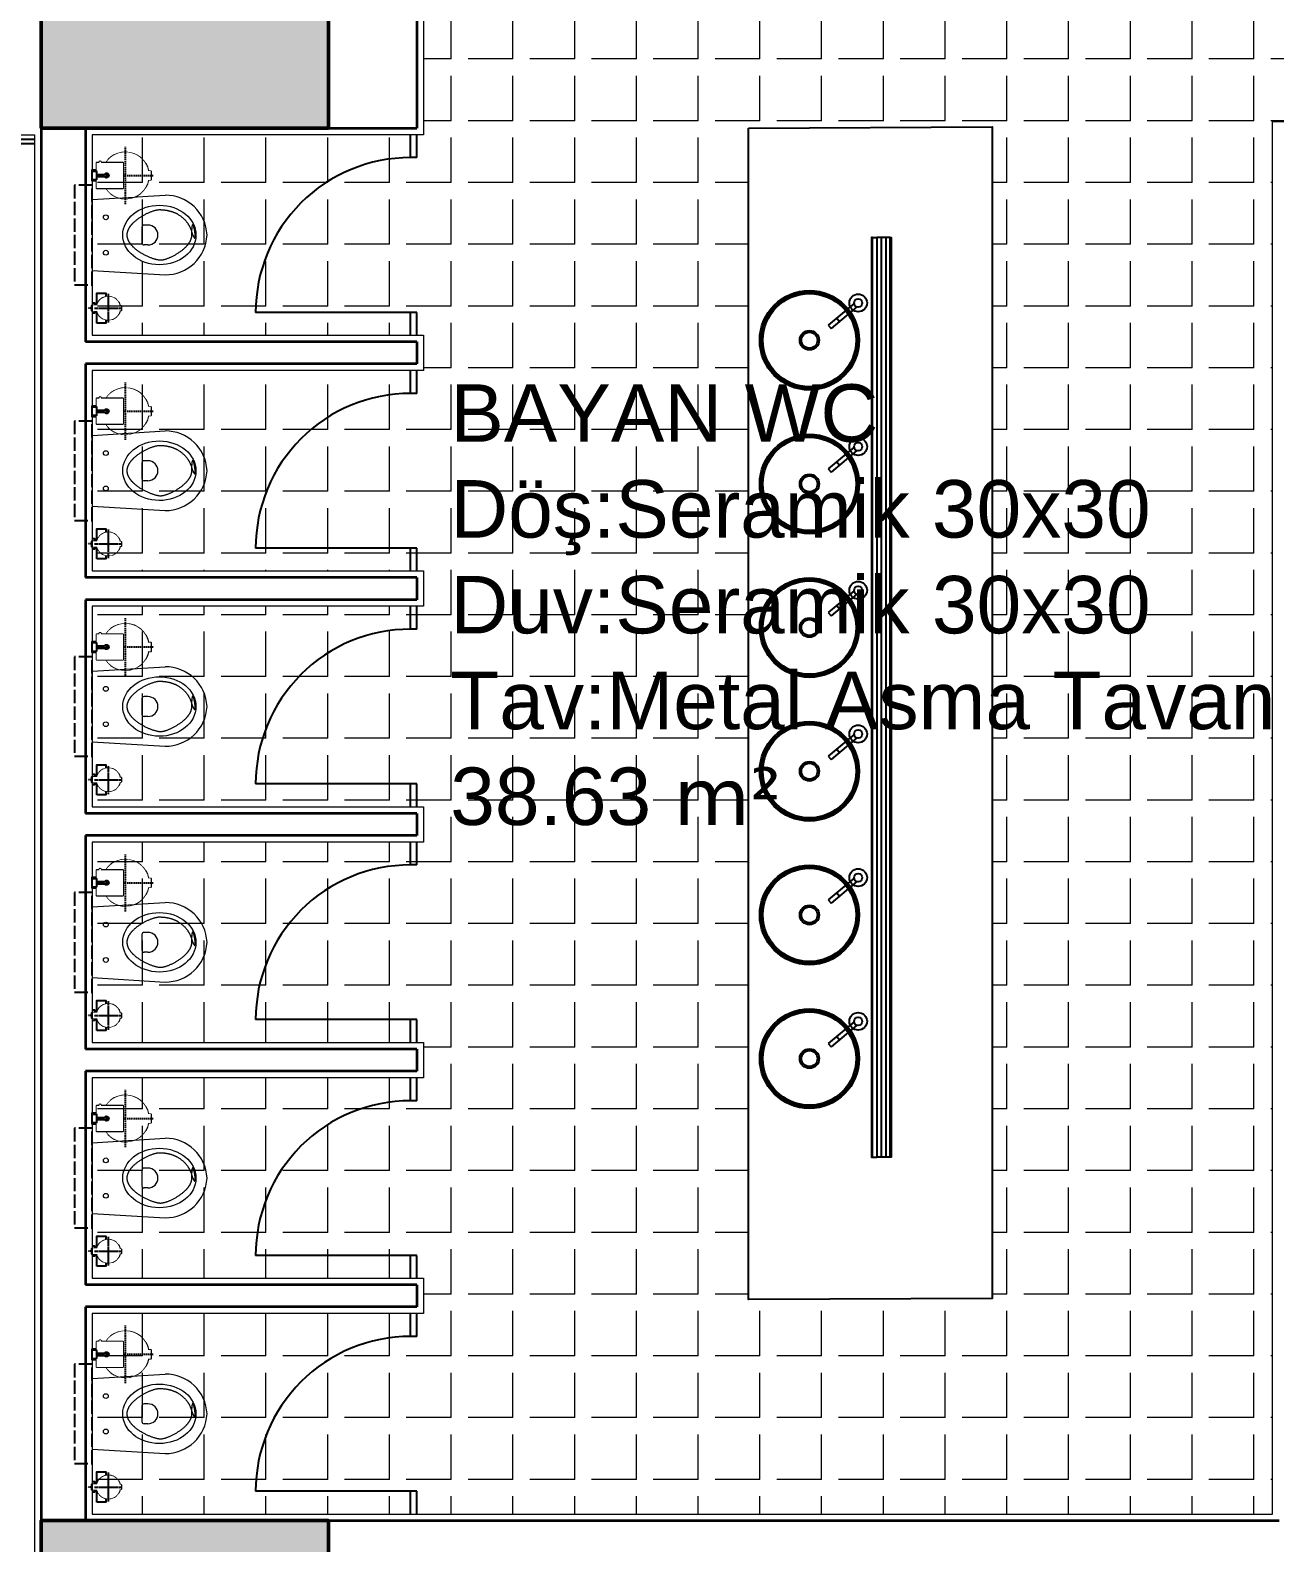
# Model space of a CAD drawing. Header units: millimetres. Extents: x 1443065 to 1517367, y 3763150 to 3779068.
# Drawn here: x 1450277 to 1450841, y 3766557 to 3767241 of the extents above; entities that cross this region are included whole.
import ezdxf

# ---------------------------------------------------------------- set-up
doc = ezdxf.new("R2010")
doc.units = ezdxf.units.MM
doc.set_wipeout_variables(frame=1)
for name, pattern in [('ACAD_ISO02W100', [15, 12, -3]), ('HIDDEN', [9.525, 6.35, -3.175]), ('HIDDEN2', [0.1875, 0.125, -0.0625])]:
    doc.linetypes.add(name, pattern=pattern)
for name, color, linetype in [('1 ahsap dograma', 42, 'Continuous'), ('1 tefriş 2', 8, 'Continuous'), ('1 vitrifiye', 141, 'Continuous'), ('1-Tefriş', 51, 'Continuous'), ('HATCH 1', 253, 'Continuous'), ('HIDDEN', 124, 'HIDDEN'), ('m-DOG_ic', 4, 'Continuous'), ('m-TAR_duvar', 8, 'Continuous'), ('m-TFR_vitrifiye', 1, 'Continuous'), ('SANITARY', 152, 'Continuous'), ('SANITARY 1', 124, 'Continuous')]:
    doc.layers.add(name, color=color, linetype=linetype)
for name, color, linetype, lineweight in [('DUVAR', 2, 'Continuous', 35), ('MAHAL', 52, 'Continuous', 13), ('SIVA', 3, 'Continuous', 9), ('tarama', 254, 'Continuous', 5), ('TASIYICI', 170, 'Continuous', 50), ('TEFRIS', 165, 'Continuous', 15)]:
    doc.layers.add(name, color=color, linetype=linetype, lineweight=lineweight)
doc.styles.get("Standard").update_dxf_attribs({"font": 'arial.ttf'})
pattern_1 = [(45, (-13755.822, -59043.389), (-8.98025612, 8.98025612), []), (45, (-13746.842, -59043.389), (-8.98025612, 8.98025612), [6.35, -3.175])]

# ---------------------------------------------------------------- blocks, each defined once
blk = doc.blocks.new('A$C00621B5F')
at = {"layer": 'HATCH 1'}
for points in [[(57, -100), (-57, -100)], [(57, -100.7), (-57, -100.7)], [(57, -102), (-57, -102)], [(57, -104.1), (-57, -104.1)], [(57, -106.7), (-57, -106.7)], [(57, -109.9), (-57, -109.9)], [(57, -114.6), (-57, -114.6)], [(57, -122), (-57, -122)]]:
    blk.add_lwpolyline(points, dxfattribs=at)
at = {"layer": 'SANITARY'}
blk.add_lwpolyline([(-20, -20), (-20, 0), (20, 0), (20, -20), (57, -20), (57, -140), (-57, -140), (-57, -40), (-59, -40, -1), (-59, -32), (-57, -32), (-57, -20)], format="xyb", close=True, dxfattribs=at)
at = {"layer": 'SANITARY 1'}
for points in [[(-20, -20), (-20, -20), (-20, 0), (20, 0), (20, -20), (0, -20)], [(-59, -32), (-57, -32)], [(-59, -40), (-57, -40)], [(-57, -32), (-19.2, -32)], [(-18.6, -40), (-57, -40)], [(-2.3, -52.7), (0, -20), (0, -10), (-20, -10), (-20, -20), (-17.7, -52.7)], [(-0.8, -32), (54, -32), (54, -40), (-1.4, -40)]]:
    blk.add_lwpolyline(points, dxfattribs=at)
blk.add_circle((-10, -62.5), 12.5, dxfattribs=at)
blk.add_arc((-59, -36), 4, 90, 270, dxfattribs=at)
blk.add_wipeout([(-57, -20), (-20, -20), (-20, -10), (-20, 0), (20, 0), (20, -20), (57, -20), (57, -140), (-57, -140), (-57, -40), (-59, -40), (-59.7, -39.9), (-60.4, -39.8), (-61, -39.5), (-61.5, -39.1), (-61.8, -38.8), (-62.2, -38.3), (-62.5, -38), (-62.8, -37.3), (-62.9, -36.7), (-63, -36), (-62.9, -35.2), (-62.7, -34.6), (-62.5, -34), (-62.1, -33.5), (-61.7, -33), (-61.2, -32.7), (-60.7, -32.4), (-60.1, -32.1), (-59.7, -32.1), (-59, -32), (-57, -32)]).dxf.layer = 'SANITARY 1'
blk = doc.blocks.new('A$C34477918')
at = {"layer": 'SANITARY'}
blk.add_lwpolyline([(-48, 25), (0, 25), (0, -25), (-48, -25, -0.804346), (-253.1, -20), (-265, -20), (-265, 20), (-253, 20, -0.804515), (-48, 25)], format="xyb", close=True, dxfattribs=at)
at = {"layer": 'SANITARY 1'}
blk.add_lwpolyline([(-265, 20), (-253, 20, 0.087238), (-253.1, -20), (-265, -20)], format="xyb", close=True, dxfattribs=at)
blk.add_lwpolyline([(-48, 25, 0.784465), (-48.1, 25), (0, 25), (0, -25), (-48.1, -25)], format="xyb", dxfattribs=at)
blk.add_arc((-150, 0), 105, 346.22585, 13.77415, dxfattribs=at)
at = {"color": 124}
for points in [[(-253, 20), (-253.7, 15.7), (-254.2, 11.6), (-254.7, 7.6), (-254.7, 4.1), (-255, 0), (-255, -3), (-254.8, -6.5), (-254.4, -9.6), (-253.8, -14.3), (-253.5, -17.3), (-253.1, -20), (-265, -20), (-265, 20)], [(-48, 25), (-47, 19.3), (-45.8, 12.9), (-45.4, 6.5), (-45, 0), (-45.4, -6.5), (-45.7, -12), (-46.5, -17.5), (-48, -25), (0, -25), (0, 25)]]:
    blk.add_wipeout(points, dxfattribs=at).dxf.layer = 'SANITARY'
at = {"color": 21}
blk.add_wipeout([(-45, 0), (-45.8, 12.9), (-48.2, 25.6), (-52.1, 37.9), (-57.5, 49.7), (-64.3, 60.7), (-72.4, 70.7), (-81.7, 79.7), (-92, 87.5), (-103.2, 94), (-115.1, 99), (-127.5, 102.6), (-140.3, 104.6), (-153.2, 105), (-166.1, 103.8), (-178.7, 101), (-190.9, 96.7), (-202.5, 90.9), (-213.3, 83.8), (-223.1, 75.4), (-231.8, 65.8), (-239.3, 55.3), (-245.4, 43.9), (-250.1, 31.8), (-253.2, 19.3), (-254.8, 6.5), (-254.8, -6.5), (-253.2, -19.3), (-250.1, -31.8), (-245.4, -43.9), (-239.3, -55.3), (-231.8, -65.8), (-223.1, -75.4), (-213.3, -83.8), (-202.5, -90.9), (-190.9, -96.7), (-178.7, -101), (-166.1, -103.8), (-153.2, -105), (-140.3, -104.6), (-127.5, -102.6), (-115.1, -99), (-103.2, -94), (-92, -87.5), (-81.7, -79.7), (-72.4, -70.7), (-64.3, -60.7), (-57.5, -49.7), (-52.1, -37.9), (-48.2, -25.6), (-45.8, -12.9)], dxfattribs=at).dxf.layer = 'SANITARY'
at = {"layer": 'HIDDEN'}
for points in [[(-150, 130), (-150, -130)], [(-24, 0), (-276, 0)]]:
    blk.add_lwpolyline(points, dxfattribs=at)
blk = doc.blocks.new('A$C168D751E')
blk.add_wipeout([(0, 0), (17, 0), (17.6, -0.1), (18.2, -0.2), (18.6, -0.5), (19, -0.8), (19.4, -1.2), (19.6, -1.5), (19.8, -2), (19.9, -2.4), (20, -3), (20, -3.6), (20, -15), (56.3, -15), (57.2, -13.7), (58.8, -12.1), (60.2, -11.2), (62, -10.5), (63.3, -10.1), (65, -10), (66.2, -10.1), (68.2, -10.5), (69.7, -11.2), (71, -12), (72.1, -13), (73.1, -14.1), (73.8, -15.2), (74.3, -16.2), (74.7, -17.4), (75, -19), (75, -20.9), (74.7, -22.6), (74, -24.5), (72.9, -26.1), (71.8, -27.3), (70.6, -28.3), (69.4, -29), (68, -29.6), (66.6, -29.9), (65, -30), (63.5, -29.9), (62.2, -29.6), (60.9, -29.1), (59.6, -28.4), (58.8, -27.8), (57.9, -27.1), (57.3, -26.4), (56.8, -25.7), (56.3, -25), (20, -25), (20, -37), (19.7, -38.3), (19.1, -39.1), (18.3, -39.7), (17.7, -39.9), (17, -40), (0, -40)]).dxf.layer = 'SANITARY 1'
at = {"layer": 'SANITARY'}
blk.add_lwpolyline([(0, 0), (0, -40), (17, -40, 0.391502), (20, -37), (20, -25), (56.3, -25, 3.732498), (56.3, -15), (20, -15), (20, -3.6, 0.457252), (17, 0)], format="xyb", close=True, dxfattribs=at)
at = {"layer": 'SANITARY 1'}
blk.add_lwpolyline([(17, 0), (0, 0), (0, -40), (17, -40, 0.414214), (20, -37), (20, -3, 0.414214)], format="xyb", close=True, dxfattribs=at)
for points in [[(20, -15), (56.3, -15)], [(20, -25), (56.3, -25)]]:
    blk.add_lwpolyline(points, dxfattribs=at)
blk.add_circle((65, -20), 5, dxfattribs=at)
blk.add_arc((65, -20), 10, 209.99657, 150.00343, dxfattribs=at)
blk = doc.blocks.new('wc k')
at = {"layer": '1-Tefriş', "linetype": 'HIDDEN2', "ltscale": 0.5}
blk.add_line((431501.05, 73803.41, 1380.72), (431492.05, 73803.41, 1380.72), dxfattribs=at)
at = {"layer": '1-Tefriş'}
for points, elevation in [([(431496.05, 73810.21), (431496.05, 73804.61)], 1380.72), ([(431496.05, 73802.21), (431496.05, 73796.61), (431500.25, 73796.61), (431500.25, 73810.21), (431496.05, 73810.21)], 1380.72), ([(431494.05, 73800.91), (431495.05, 73800.91), (431495.05, 73805.71), (431494.05, 73805.71)], 0), ([(431495.05, 73802.21), (431497.05, 73802.21), (431497.05, 73804.61), (431495.05, 73804.61)], 0)]:
    blk.add_lwpolyline(points, dxfattribs=dict(at, elevation=elevation))
blk = doc.blocks.new('klozet2')
at = {"layer": '1 vitrifiye', "color": 4, "linetype": 'Continuous', "lineweight": 0}
for p, q in [((0, 16), (-33, 18)), ((0, 0), (0, 16)), ((-25.28, 4.5), (-23.56, 4.5)), ((-22.56, -3.5), (-22.56, 3.5)), ((-25.28, -4.5), (-23.56, -4.5))]:
    blk.add_line(p, q, dxfattribs=at)
for centre in [(-6.2, 8), (-6.2, -8)]:
    blk.add_circle(centre, 1.07, dxfattribs=at)
for centre, radius, start, end in [((-33.14, -0.88), 18.88, 89.56564, 177.33804), ((-25.28, 0), 4.5, 90, 180), ((-25.28, 0), 4.5, 180, 270), ((-23.56, 3.5), 1, 0, 90), ((-33.14, 0.88), 18.88, 182.66196, 270.43436), ((-23.56, -3.5), 1, 270, 0)]:
    blk.add_arc(centre, radius, start, end, dxfattribs=at)
at = {"layer": '1-Tefriş', "xscale": -1}
blk.add_blockref('wc k', (431493.99, -73770.29, -1380.72), dxfattribs=at)
at = {"layer": 'SANITARY', "color": 65, "xscale": 0.1, "yscale": 0.1, "zscale": 0.1, "rotation": 359.9999658251877}
blk.add_blockref('A$C34477918', (-0.06, -26.93), dxfattribs=at)
at = {"layer": '1 vitrifiye', "color": 4, "linetype": 'Continuous', "lineweight": 0}
blk.add_line((0, 0), (0, -16), dxfattribs=at)
blk.add_ellipse((-30.43, 0), major_axis=(-16.57, 0.06), ratio=0.812391, dxfattribs=at)
at = {"layer": 'TEFRIS', "color": 4, "linetype": 'Continuous'}
blk.add_lwpolyline([(-45, 0), (-45, 0.14), (-44.99, 0.29), (-44.98, 0.43), (-44.97, 0.57), (-44.95, 0.71), (-44.93, 0.86), (-44.91, 1), (-44.88, 1.14), (-44.85, 1.28), (-44.81, 1.42), (-44.78, 1.56), (-44.73, 1.7), (-44.69, 1.83), (-44.64, 1.97), (-44.59, 2.11), (-44.54, 2.25), (-44.48, 2.38), (-44.42, 2.52), (-44.36, 2.65), (-44.29, 2.79), (-44.22, 2.92), (-44.15, 3.06), (-44.07, 3.19), (-44, 3.32), (-43.92, 3.45), (-43.83, 3.59), (-43.75, 3.72), (-43.66, 3.85), (-43.57, 3.98), (-43.48, 4.1), (-43.38, 4.23), (-43.29, 4.36), (-43.19, 4.48), (-43.09, 4.61), (-42.98, 4.74), (-42.88, 4.86), (-42.77, 4.98), (-42.66, 5.11), (-42.43, 5.35), (-42.2, 5.59), (-41.96, 5.82), (-41.71, 6.06), (-41.46, 6.29), (-41.2, 6.51), (-40.94, 6.73), (-40.67, 6.95), (-40.4, 7.16), (-40.12, 7.37), (-39.84, 7.58), (-39.56, 7.78), (-39.27, 7.98), (-38.99, 8.17), (-38.69, 8.36), (-38.4, 8.54), (-38.11, 8.72), (-37.81, 8.9), (-37.52, 9.07), (-37.23, 9.23), (-36.93, 9.39), (-36.64, 9.54), (-36.35, 9.69), (-36.06, 9.84), (-35.77, 9.98), (-35.48, 10.11), (-35.2, 10.24), (-34.92, 10.36), (-34.65, 10.47), (-34.38, 10.58), (-34.11, 10.69), (-33.85, 10.78), (-33.59, 10.87), (-33.34, 10.96), (-33.1, 11.04), (-32.86, 11.11), (-32.63, 11.17), (-32.41, 11.23), (-32.2, 11.29), (-31.99, 11.33), (-31.79, 11.37), (-31.61, 11.4), (-31.43, 11.42), (-31.26, 11.44), (-31.1, 11.45), (-30.94, 11.45), (-30.77, 11.45), (-30.59, 11.43), (-30.39, 11.41), (-30.19, 11.38), (-29.97, 11.35), (-29.75, 11.31), (-29.51, 11.26), (-29.27, 11.2), (-29.01, 11.14), (-28.75, 11.07), (-28.48, 11), (-28.21, 10.91), (-27.93, 10.82), (-27.64, 10.73), (-27.34, 10.63), (-27.05, 10.52), (-26.74, 10.41), (-26.43, 10.29), (-26.12, 10.16), (-25.81, 10.03), (-25.49, 9.89), (-25.17, 9.75), (-24.85, 9.6), (-24.52, 9.44), (-24.2, 9.28), (-23.87, 9.12), (-23.55, 8.95), (-23.22, 8.77), (-22.9, 8.59), (-22.58, 8.41), (-22.26, 8.21), (-21.94, 8.02), (-21.63, 7.82), (-21.31, 7.61), (-21.01, 7.4), (-20.7, 7.19), (-20.4, 6.97), (-20.11, 6.75), (-19.82, 6.52), (-19.54, 6.29), (-19.27, 6.05), (-19, 5.81), (-18.87, 5.69), (-18.74, 5.57), (-18.61, 5.45), (-18.49, 5.32), (-18.36, 5.2), (-18.24, 5.07), (-18.12, 4.94), (-18.01, 4.81), (-17.89, 4.69), (-17.78, 4.56), (-17.67, 4.43), (-17.57, 4.29), (-17.46, 4.16), (-17.36, 4.03), (-17.26, 3.89), (-17.17, 3.76), (-17.08, 3.62), (-16.99, 3.49), (-16.9, 3.35), (-16.82, 3.21), (-16.74, 3.07), (-16.66, 2.93), (-16.58, 2.79), (-16.51, 2.65), (-16.45, 2.51), (-16.38, 2.37), (-16.32, 2.23), (-16.26, 2.08), (-16.21, 1.94), (-16.16, 1.79), (-16.11, 1.65), (-16.07, 1.5), (-16.03, 1.35), (-15.99, 1.2), (-15.96, 1.06), (-15.94, 0.91), (-15.91, 0.76), (-15.89, 0.61), (-15.88, 0.46), (-15.87, 0.3), (-15.86, 0.15), (-15.86, 0), (-15.86, -0.15), (-15.87, -0.3), (-15.88, -0.44), (-15.89, -0.59), (-15.91, -0.73), (-15.93, -0.88), (-15.96, -1.02), (-15.99, -1.17), (-16.02, -1.31), (-16.06, -1.46), (-16.1, -1.6), (-16.14, -1.74), (-16.19, -1.88), (-16.24, -2.02), (-16.29, -2.17), (-16.35, -2.31), (-16.41, -2.44), (-16.47, -2.58), (-16.54, -2.72), (-16.61, -2.86), (-16.68, -3), (-16.76, -3.13), (-16.83, -3.27), (-16.92, -3.4), (-17, -3.54), (-17.09, -3.67), (-17.18, -3.8), (-17.27, -3.93), (-17.36, -4.07), (-17.46, -4.2), (-17.56, -4.33), (-17.66, -4.45), (-17.77, -4.58), (-17.88, -4.71), (-17.98, -4.84), (-18.1, -4.96), (-18.21, -5.09), (-18.32, -5.21), (-18.44, -5.33), (-18.56, -5.46), (-18.81, -5.7), (-19.06, -5.94), (-19.32, -6.17), (-19.58, -6.4), (-19.86, -6.63), (-20.13, -6.85), (-20.41, -7.07), (-20.7, -7.28), (-20.99, -7.49), (-21.29, -7.7), (-21.58, -7.9), (-21.88, -8.1), (-22.19, -8.29), (-22.49, -8.48), (-22.8, -8.66), (-23.11, -8.84), (-23.42, -9.01), (-23.73, -9.18), (-24.03, -9.34), (-24.34, -9.5), (-24.65, -9.65), (-24.96, -9.8), (-25.26, -9.94), (-25.56, -10.07), (-25.86, -10.2), (-26.16, -10.33), (-26.45, -10.45), (-26.74, -10.56), (-27.02, -10.66), (-27.3, -10.76), (-27.57, -10.86), (-27.84, -10.94), (-28.1, -11.03), (-28.35, -11.1), (-28.6, -11.17), (-28.84, -11.23), (-29.07, -11.28), (-29.29, -11.33), (-29.51, -11.37), (-29.71, -11.4), (-29.91, -11.43), (-30.09, -11.45), (-30.27, -11.46), (-30.43, -11.46), (-30.65, -11.46), (-30.88, -11.46), (-31.12, -11.45), (-31.36, -11.44), (-31.59, -11.43), (-31.83, -11.41), (-32.06, -11.39), (-32.29, -11.37), (-32.51, -11.35), (-32.73, -11.33), (-32.96, -11.3), (-33.17, -11.27), (-33.39, -11.24), (-33.6, -11.2), (-33.81, -11.17), (-34.02, -11.13), (-34.23, -11.09), (-34.43, -11.04), (-34.63, -11), (-34.83, -10.95), (-35.02, -10.9), (-35.22, -10.85), (-35.41, -10.8), (-35.59, -10.75), (-35.78, -10.69), (-35.96, -10.63), (-36.15, -10.57), (-36.32, -10.51), (-36.5, -10.45), (-36.67, -10.38), (-36.85, -10.32), (-37.02, -10.25), (-37.18, -10.18), (-37.35, -10.11), (-37.51, -10.04), (-37.67, -9.96), (-37.83, -9.89), (-37.99, -9.81), (-38.14, -9.74), (-38.29, -9.66), (-38.44, -9.58), (-38.59, -9.5), (-38.88, -9.33), (-39.16, -9.16), (-39.43, -8.99), (-39.69, -8.82), (-39.94, -8.64), (-40.19, -8.46), (-40.43, -8.27), (-40.66, -8.09), (-40.88, -7.9), (-41.1, -7.71), (-41.31, -7.52), (-41.51, -7.33), (-41.7, -7.14), (-41.88, -6.95), (-42.06, -6.76), (-42.23, -6.57), (-42.4, -6.38), (-42.55, -6.19), (-42.7, -6), (-42.85, -5.82), (-42.98, -5.64), (-43.12, -5.46), (-43.24, -5.28), (-43.36, -5.1), (-43.47, -4.93), (-43.58, -4.77), (-43.68, -4.6), (-43.77, -4.45), (-43.86, -4.29), (-43.94, -4.14), (-44.02, -4), (-44.09, -3.86), (-44.22, -3.61), (-44.32, -3.38), (-44.41, -3.18), (-44.48, -3.01), (-44.53, -2.87), (-44.56, -2.78), (-44.76, -2.17), (-44.95, -1.61), (-45.12, -1.11), (-45.29, -0.65), (-45.44, -0.25), (-45.58, 0.1), (-45.65, 0.26), (-45.71, 0.41), (-45.78, 0.54), (-45.84, 0.67), (-45.89, 0.78), (-45.95, 0.89), (-46, 0.98), (-46.05, 1.06), (-46.1, 1.14), (-46.14, 1.2), (-46.19, 1.26), (-46.23, 1.3), (-46.26, 1.34), (-46.3, 1.37), (-46.33, 1.39), (-46.37, 1.4), (-46.4, 1.41), (-46.42, 1.4), (-46.45, 1.39), (-46.47, 1.37), (-46.5, 1.35), (-46.52, 1.32), (-46.54, 1.28), (-46.55, 1.23), (-46.57, 1.18), (-46.58, 1.12), (-46.59, 1.06), (-46.6, 0.99), (-46.61, 0.92), (-46.62, 0.84), (-46.62, 0.66), (-46.63, 0.47), (-46.62, 0.27), (-46.61, 0.05), (-46.6, -0.18), (-46.58, -0.42), (-46.56, -0.67), (-46.53, -0.93), (-46.5, -1.19), (-46.46, -1.46), (-46.42, -1.72), (-46.38, -1.99), (-46.33, -2.25), (-46.28, -2.51), (-46.23, -2.76), (-46.18, -3), (-46.13, -3.24), (-46.07, -3.46), (-46.01, -3.67), (-45.96, -3.86), (-45.9, -4.04), (-45.84, -4.2), (-45.81, -4.27), (-45.78, -4.34), (-45.75, -4.4), (-45.72, -4.45), (-45.69, -4.5), (-45.66, -4.55), (-45.63, -4.58), (-45.6, -4.61), (-45.57, -4.63), (-45.55, -4.65), (-45.52, -4.66), (-45.49, -4.66), (-45.46, -4.65), (-45.44, -4.63), (-45.41, -4.61), (-45.38, -4.58), (-45.36, -4.54), (-45.33, -4.49), (-45.31, -4.43), (-45.29, -4.36), (-45.26, -4.28), (-45.24, -4.19), (-45.22, -4.09), (-45.2, -3.98), (-45.18, -3.87), (-45.16, -3.74), (-45.14, -3.59), (-45.13, -3.44), (-45.11, -3.28), (-45.09, -3.1), (-45.07, -2.71), (-45.04, -2.28), (-45.02, -1.79), (-45.01, -1.25), (-45, -0.65), (-45, 0)], close=True, dxfattribs=at)
at = {"layer": 'SANITARY', "color": 65}
for name, p, xscale, yscale, zscale, rotation in [('A$C34477918', (0.14, 33.12, -1380.72), 0.05, 0.05, 0.05, 359.9999658251877), ('A$C00621B5F', (0, -26.93), -0.1, 0.1, 0.1, 269.9999658251876)]:
    blk.add_blockref(name, p, dxfattribs=dict(at, xscale=xscale, yscale=yscale, zscale=zscale, rotation=rotation))
at = {"layer": '1 vitrifiye', "color": 4, "linetype": 'Continuous', "lineweight": 0}
blk.add_line((0, -16), (-33, -18), dxfattribs=at)
at = {"layer": 'SANITARY', "color": 124, "xscale": -0.1, "yscale": 0.1, "zscale": 0.1}
blk.add_blockref('A$C168D751E', (0, -24.93), dxfattribs=at)
at = {"layer": '1 vitrifiye', "color": 4, "linetype": 'ACAD_ISO02W100', "ltscale": 0.5}
blk.add_lwpolyline([(0, -22.5), (8, -22.5), (8, 22.5), (0, 22.5)], close=True, dxfattribs=at)

msp = doc.modelspace()

# ---------------------------------------------------------------- hatches: boundary and pattern name
at = {"layer": 'm-TAR_duvar'}
h = msp.add_hatch(dxfattribs=at)
h.set_pattern_fill('ANSI33', color=256, scale=2)
h.set_pattern_definition(pattern_1)
h.paths.add_polyline_path([(1446137.74, 3767196.58), (1446297.74, 3767196.58), (1446297.74, 3767296.58), (1446137.74, 3767296.58)])
h.paths.add_polyline_path([(1448577.74, 3767196.58), (1448737.74, 3767196.58), (1448737.74, 3767296.58), (1448577.74, 3767296.58)])
h.paths.add_polyline_path([(1450282.41, 3767196.58), (1450412.41, 3767196.58), (1450412.41, 3767326.58), (1450282.41, 3767326.58)])
h.paths.add_polyline_path([(1450172.41, 3767196.58), (1450272.41, 3767196.58), (1450272.41, 3767296.58), (1450172.41, 3767296.58)])
h.paths.add_polyline_path([(1452772.41, 3767196.58), (1452902.41, 3767196.58), (1452902.41, 3767326.58), (1452772.41, 3767326.58)])
h.paths.add_polyline_path([(1453675.3, 3767196.58), (1453775.3, 3767196.58), (1453775.3, 3767296.58), (1453675.3, 3767296.58)])
h = msp.add_hatch(dxfattribs=at)
h.set_pattern_fill('ANSI33', color=256, scale=2)
h.set_pattern_definition(pattern_1)
h.paths.add_polyline_path([(1446137.73, 3766436.58), (1446297.73, 3766436.58), (1446297.73, 3766536.58), (1446137.73, 3766536.58)])
h.paths.add_polyline_path([(1448577.73, 3766436.58), (1448737.73, 3766436.58), (1448737.73, 3766536.58), (1448577.73, 3766536.58)])
h.paths.add_polyline_path([(1450282.41, 3766436.58), (1450412.41, 3766436.58), (1450412.41, 3766566.58), (1450282.41, 3766566.58)])
h.paths.add_polyline_path([(1450172.41, 3766436.58), (1450272.41, 3766436.58), (1450272.41, 3766536.58), (1450172.41, 3766536.58)])
h.paths.add_polyline_path([(1451182.41, 3766436.58), (1451282.41, 3766436.58), (1451282.41, 3766536.58), (1451182.41, 3766536.58)])
h.paths.add_polyline_path([(1451902.41, 3766436.58), (1452002.41, 3766436.58), (1452002.41, 3766536.58), (1451902.41, 3766536.58)])
h.paths.add_polyline_path([(1452772.41, 3766436.58), (1452902.41, 3766436.58), (1452902.41, 3766566.58), (1452772.41, 3766566.58)])
h.paths.add_polyline_path([(1453675.3, 3766436.58), (1453775.3, 3766436.58), (1453775.3, 3766536.58), (1453675.3, 3766536.58)])

# ---------------------------------------------------------------- linework, layer by layer
at = {"layer": '1 ahsap dograma'}
for points in [[(1451009.57, 3767333.58), (1450068.41, 3767333.58), (1450068.41, 3767189.58), (1450279.41, 3767189.58)], [(1451009.57, 3767331.58), (1450070.41, 3767331.58), (1450070.41, 3767191.58), (1450279.41, 3767191.58)], [(1450282.41, 3767191.58), (1450282.41, 3767191.58)], [(1450282.41, 3767189.58), (1450282.41, 3767189.58)]]:
    msp.add_lwpolyline(points, dxfattribs=at)
at = {"layer": 'DUVAR'}
for p, q in [((1450452.41, 3767311.58), (1450452.41, 3767196.58)), ((1450282.41, 3767196.58), (1450282.41, 3766566.58)), ((1450302.41, 3767196.58), (1450302.41, 3767099.91)), ((1450412.41, 3767196.58), (1450452.41, 3767196.58)), ((1450452.41, 3767099.91), (1450302.41, 3767099.91)), ((1450452.41, 3767099.91), (1450452.41, 3767089.91)), ((1450302.41, 3767089.91), (1450302.41, 3766993.24)), ((1450452.41, 3767089.91), (1450302.41, 3767089.91)), ((1450452.41, 3766993.24), (1450302.41, 3766993.24)), ((1450452.41, 3766993.24), (1450452.41, 3766983.24)), ((1450302.41, 3766983.24), (1450302.41, 3766886.58)), ((1450452.41, 3766983.24), (1450302.41, 3766983.24)), ((1450452.41, 3766886.58), (1450302.41, 3766886.58)), ((1450452.41, 3766886.58), (1450452.41, 3766876.58)), ((1450302.41, 3766876.58), (1450302.41, 3766779.91)), ((1450452.41, 3766876.58), (1450302.41, 3766876.58)), ((1450452.41, 3766779.91), (1450302.41, 3766779.91)), ((1450452.41, 3766779.91), (1450452.41, 3766769.91)), ((1450302.41, 3766769.91), (1450302.41, 3766673.24)), ((1450452.41, 3766769.91), (1450302.41, 3766769.91)), ((1450452.41, 3766673.24), (1450302.41, 3766673.24)), ((1450452.41, 3766673.24), (1450452.41, 3766663.24)), ((1450302.41, 3766663.24), (1450302.41, 3766566.58)), ((1450452.41, 3766663.24), (1450302.41, 3766663.24)), ((1450412.41, 3766566.58), (1450842.57, 3766566.58))]:
    msp.add_line(p, q, dxfattribs=at)
at = {"layer": 'm-DOG_ic', "ltscale": 5}
for p, q in [((1450449.41, 3767183.24), (1450449.41, 3767193.58)), ((1450452.41, 3767183.24), (1450452.41, 3767193.58)), ((1450452.41, 3767183.24), (1450449.41, 3767183.24)), ((1450449.41, 3767113.24), (1450379.41, 3767113.24)), ((1450449.41, 3767102.91), (1450449.41, 3767113.24)), ((1450452.41, 3767113.24), (1450449.41, 3767113.24)), ((1450452.41, 3767102.91), (1450452.41, 3767113.24)), ((1450449.41, 3767076.58), (1450449.41, 3767086.91)), ((1450452.41, 3767076.58), (1450452.41, 3767086.91)), ((1450452.41, 3767076.58), (1450449.41, 3767076.58)), ((1450449.41, 3767006.58), (1450379.41, 3767006.58)), ((1450449.41, 3766996.24), (1450449.41, 3767006.58)), ((1450452.41, 3767006.58), (1450449.41, 3767006.58)), ((1450452.41, 3766996.24), (1450452.41, 3767006.58)), ((1450449.41, 3766969.91), (1450449.41, 3766980.24)), ((1450452.41, 3766969.91), (1450452.41, 3766980.24)), ((1450452.41, 3766969.91), (1450449.41, 3766969.91)), ((1450449.41, 3766899.91), (1450379.41, 3766899.91)), ((1450449.41, 3766889.58), (1450449.41, 3766899.91)), ((1450452.41, 3766899.91), (1450449.41, 3766899.91)), ((1450452.41, 3766889.58), (1450452.41, 3766899.91)), ((1450449.41, 3766863.24), (1450449.41, 3766873.58)), ((1450452.41, 3766863.24), (1450452.41, 3766873.58)), ((1450452.41, 3766863.24), (1450449.41, 3766863.24)), ((1450449.41, 3766793.24), (1450379.41, 3766793.24)), ((1450449.41, 3766782.91), (1450449.41, 3766793.24)), ((1450452.41, 3766793.24), (1450449.41, 3766793.24)), ((1450452.41, 3766782.91), (1450452.41, 3766793.24)), ((1450449.41, 3766756.58), (1450449.41, 3766766.91)), ((1450452.41, 3766756.58), (1450452.41, 3766766.91)), ((1450452.41, 3766756.58), (1450449.41, 3766756.58)), ((1450449.41, 3766686.58), (1450379.41, 3766686.58)), ((1450449.41, 3766676.23), (1450449.41, 3766686.58)), ((1450452.41, 3766686.58), (1450449.41, 3766686.58)), ((1450452.41, 3766676.23), (1450452.41, 3766686.58)), ((1450449.41, 3766649.91), (1450449.41, 3766660.24)), ((1450452.41, 3766649.91), (1450452.41, 3766660.24)), ((1450452.41, 3766649.91), (1450449.41, 3766649.91)), ((1450449.41, 3766579.91), (1450379.41, 3766579.91)), ((1450449.41, 3766569.58), (1450449.41, 3766579.91)), ((1450452.41, 3766579.91), (1450449.41, 3766579.91)), ((1450452.41, 3766569.58), (1450452.41, 3766579.91))]:
    msp.add_line(p, q, dxfattribs=at)
for centre in [(1450449.41, 3767113.24), (1450449.41, 3767006.58), (1450449.41, 3766899.91), (1450449.41, 3766793.24), (1450449.41, 3766686.58), (1450449.41, 3766579.91)]:
    msp.add_arc(centre, 70, 89.99999, 180, dxfattribs=at)
at = {"layer": 'm-TFR_vitrifiye'}
for p, q in [((1450658.49, 3767147.08), (1450660.49, 3767147.08)), ((1450660.49, 3767147.08), (1450660.49, 3766731.08)), ((1450666.49, 3767147.08), (1450660.49, 3767147.08)), ((1450662.49, 3767147.08), (1450662.49, 3766731.08)), ((1450664.49, 3767147.08), (1450664.49, 3766731.08)), ((1450664.49, 3767147.08), (1450664.49, 3766731.08)), ((1450650.2, 3767117.23), (1450638.48, 3767107.4)), ((1450651.48, 3767115.7), (1450639.77, 3767105.87)), ((1450642.31, 3767110.62), (1450643.6, 3767109.08)), ((1450638.48, 3767107.4), (1450639.77, 3767105.87)), ((1450650.2, 3767052.23), (1450638.48, 3767042.4)), ((1450651.48, 3767050.7), (1450639.77, 3767040.87)), ((1450638.48, 3767042.4), (1450639.77, 3767040.87)), ((1450642.31, 3767045.62), (1450643.6, 3767044.08)), ((1450650.2, 3766987.23), (1450638.48, 3766977.4)), ((1450651.48, 3766985.7), (1450639.77, 3766975.87)), ((1450642.31, 3766980.62), (1450643.6, 3766979.08)), ((1450638.48, 3766977.4), (1450639.77, 3766975.87)), ((1450650.2, 3766922.23), (1450638.48, 3766912.4)), ((1450651.48, 3766920.7), (1450639.77, 3766910.87)), ((1450638.48, 3766912.4), (1450639.77, 3766910.87)), ((1450642.31, 3766915.62), (1450643.6, 3766914.08)), ((1450650.2, 3766857.23), (1450638.48, 3766847.4)), ((1450651.48, 3766855.7), (1450639.77, 3766845.87)), ((1450642.31, 3766850.62), (1450643.6, 3766849.08)), ((1450638.48, 3766847.4), (1450639.77, 3766845.87)), ((1450650.2, 3766792.23), (1450638.48, 3766782.4)), ((1450651.48, 3766790.7), (1450639.77, 3766780.87)), ((1450638.48, 3766782.4), (1450639.77, 3766780.87)), ((1450642.31, 3766785.62), (1450643.6, 3766784.08)), ((1450658.49, 3766731.08), (1450660.49, 3766731.08)), ((1450666.49, 3766731.08), (1450660.49, 3766731.08))]:
    msp.add_line(p, q, dxfattribs=at)
for points in [[(1450602.41, 3767196.58), (1450712.59, 3767197.12), (1450712.59, 3766667.12), (1450602.41, 3766666.58)], [(1450658.49, 3767147.08), (1450658.09, 3767147.08), (1450658.09, 3766731.08), (1450658.49, 3766731.08)], [(1450666.49, 3767147.08), (1450666.89, 3767147.08), (1450666.89, 3766731.08), (1450666.49, 3766731.08)]]:
    msp.add_lwpolyline(points, close=True, dxfattribs=at)
for centre, radius in [((1450629.99, 3767100.61), 22.5), ((1450629.99, 3767100.61), 21.8), ((1450629.99, 3767100.61), 21.1), ((1450652.04, 3767117.48), 4), ((1450652.04, 3767117.48), 1.86), ((1450629.99, 3767100.61), 4.4), ((1450629.99, 3767100.61), 3.62), ((1450629.99, 3767035.61), 22.5), ((1450629.99, 3767035.61), 21.8), ((1450629.99, 3767035.61), 21.1), ((1450652.04, 3767052.48), 4), ((1450652.04, 3767052.48), 1.86), ((1450629.99, 3767035.61), 4.4), ((1450629.99, 3767035.61), 3.62), ((1450629.99, 3766970.61), 22.5), ((1450629.99, 3766970.61), 21.8), ((1450629.99, 3766970.61), 21.1), ((1450652.04, 3766987.48), 4), ((1450652.04, 3766987.48), 1.86), ((1450629.99, 3766970.61), 4.4), ((1450629.99, 3766970.61), 3.62), ((1450629.99, 3766905.61), 22.5), ((1450629.99, 3766905.61), 21.8), ((1450629.99, 3766905.61), 21.1), ((1450652.04, 3766922.48), 4), ((1450652.04, 3766922.48), 1.86), ((1450629.99, 3766905.61), 4.4), ((1450629.99, 3766905.61), 3.62), ((1450629.99, 3766840.61), 22.5), ((1450629.99, 3766840.61), 21.8), ((1450629.99, 3766840.61), 21.1), ((1450652.04, 3766857.48), 4), ((1450652.04, 3766857.48), 1.86), ((1450629.99, 3766840.61), 4.4), ((1450629.99, 3766840.61), 3.62), ((1450629.99, 3766775.61), 22.5), ((1450629.99, 3766775.61), 21.8), ((1450629.99, 3766775.61), 21.1), ((1450652.04, 3766792.48), 4), ((1450652.04, 3766792.48), 1.86), ((1450629.99, 3766775.61), 4.4), ((1450629.99, 3766775.61), 3.62)]:
    msp.add_circle(centre, radius, dxfattribs=at)
at = {"layer": 'TASIYICI'}
for points in [[(1450282.41, 3767196.58), (1450412.41, 3767196.58), (1450412.41, 3767326.58), (1450282.41, 3767326.58)], [(1450282.41, 3766436.58), (1450412.41, 3766436.58), (1450412.41, 3766566.58), (1450282.41, 3766566.58)]]:
    msp.add_lwpolyline(points, close=True, dxfattribs=at)

# ---------------------------------------------------------------- texts
at = {"layer": 'MAHAL', "insert": (1450467.46, 3766880.94), "char_height": 26, "width": 661.2331, "attachment_point": 7}
msp.add_mtext('\\pt220.00004;{\\f@Arial Unicode MS|b0|i0|c162|p34;BAYAN WC\\P\\ptz;Dö}ş{\\f@Arial Unicode MS|b0|i0|c162|p34;:Seramik 30x30\\PDuv:Seramik 30x30\\PTav:Metal Asma Tavan\\P38.63 \\fVerdana|b0|i0|c162|p34;m²}', dxfattribs=at)

# ---------------------------------------------------------------- next in the draw order: block references
at = {"layer": '1 vitrifiye', "extrusion": (0, 0, -1), "xscale": -1, "zscale": -1, "rotation": 180}
for p in [(-1450305.41, 3767148.24), (-1450305.41, 3767041.58), (-1450305.41, 3766934.91), (-1450305.41, 3766828.24), (-1450305.41, 3766721.58), (-1450305.41, 3766614.91)]:
    msp.add_blockref('klozet2', p, dxfattribs=at)

# ---------------------------------------------------------------- next in the draw order: hatches: boundary and pattern name
at = {"layer": 'm-TAR_duvar'}
h = msp.add_hatch(dxfattribs=at)
h.set_pattern_fill('ANSI33', color=256, scale=2)
h.set_pattern_definition([(45, (27620.463, -87954.953), (-8.98025612, 8.98025612), []), (45, (27629.443, -87954.953), (-8.98025612, 8.98025612), [6.35, -3.175])])
h.paths.add_polyline_path([(1454794.44, 3768891.25), (1454777.28, 3769060.22), (1454740.17, 3769224.96), (1454678.91, 3769382.58), (1454596.91, 3769530.2), (1454495.37, 3769665.05), (1454375.86, 3769783.46), (1454239.69, 3769884.92), (1454091.6, 3769966), (1453859.58, 3770075.21), (1453406.13, 3770314.52), (1453184.71, 3770444.62), (1451716.99, 3771328.64), (1451249.47, 3771588.02), (1451035.26, 3771685.46), (1450763.61, 3771809.03), (1450409.17, 3771939.61), (1448897.84, 3772143.01), (1447435.26, 3772002.72), (1445092.32, 3771120.18), (1445146.3, 3764847.08), (1454849.85, 3764847.08)])
h.paths.add_polyline_path([(1445185.96, 3764887.08), (1445132.56, 3771092.6), (1447444.38, 3771963.41), (1448897.07, 3772102.76), (1450399.48, 3771900.56), (1450748.39, 3771772.01), (1451018.7, 3771649.05), (1451231.46, 3771552.27), (1451696.97, 3771294), (1453164.25, 3770410.24), (1453386.65, 3770279.57), (1453841.71, 3770039.41), (1454073.47, 3769930.33), (1454218.03, 3769851.17), (1454349.7, 3769753.07), (1454465.16, 3769638.67), (1454563.29, 3769508.35), (1454642.62, 3769365.55), (1454701.81, 3769213.26), (1454737.73, 3769053.78), (1454754.47, 3768888.95), (1454809.3, 3764887.08)], flags=16)
h.paths.add_polyline_path([(1452002.28, 3765847.08), (1451882.28, 3765847.08), (1451882.28, 3765967.08), (1452002.28, 3765967.08)], flags=0)
h.paths.add_polyline_path([(1452782.41, 3765847.08), (1452782.41, 3765967.08), (1452902.41, 3765967.08), (1452902.41, 3765847.08)], flags=0)
h.paths.add_polyline_path([(1451282.28, 3765847.08), (1451162.28, 3765847.08), (1451162.28, 3765967.08), (1451282.28, 3765967.08)], flags=0)
h.paths.add_polyline_path([(1452002.41, 3766436.58), (1451902.41, 3766436.58), (1451902.41, 3766536.58), (1451902.48, 3766670.96), (1451282.41, 3766670.96), (1451282.41, 3766536.58), (1451282.41, 3766436.58), (1451182.41, 3766436.58), (1451182.41, 3766536.58), (1451227.41, 3766536.58), (1451227.41, 3766715.96), (1451912.48, 3766715.96), (1451912.48, 3766725.96), (1451957.48, 3766725.96), (1451957.48, 3766715.96), (1451957.48, 3766536.58), (1452002.41, 3766536.58)], flags=0)
h.paths.add_polyline_path([(1453715.4, 3765317.08), (1453715.4, 3765377.08), (1453775.4, 3765377.08), (1453775.4, 3765317.08)], flags=0)
h.paths.add_polyline_path([(1452782.41, 3766436.58), (1452782.41, 3766556.58), (1452902.41, 3766556.58), (1452902.41, 3766436.58)], flags=0)
h.paths.add_polyline_path([(1453675.3, 3765847.08), (1453675.3, 3765947.08), (1453775.3, 3765947.08), (1453775.3, 3765847.08)], flags=0)
h.paths.add_polyline_path([(1451957.48, 3766815.96), (1451912.48, 3766815.96), (1451912.48, 3767203.19), (1451227.41, 3767203.19), (1451227.41, 3767446.58), (1451287.41, 3767446.58), (1451287.41, 3767406.58), (1451267.41, 3767406.58), (1451267.41, 3767243.33), (1451917.48, 3767243.33), (1451917.48, 3767406.58), (1451897.48, 3767406.58), (1451897.48, 3767446.58), (1451957.48, 3767446.58), (1451957.48, 3767203.19)], flags=0)
h.paths.add_polyline_path([(1450402.41, 3765847.08), (1450282.41, 3765847.08), (1450282.41, 3765967.08), (1450402.41, 3765967.08)], flags=0)
h.paths.add_polyline_path([(1450272.24, 3765847.08), (1450172.24, 3765847.08), (1450172.24, 3765947.08), (1450272.24, 3765947.08)], flags=0)
h.paths.add_polyline_path([(1454209.8, 3765317.08), (1454209.8, 3765377.08), (1454269.8, 3765377.08), (1454269.8, 3765317.08)], flags=0)
h.paths.add_polyline_path([(1453675.3, 3766436.58), (1453675.3, 3766536.58), (1453775.3, 3766536.58), (1453775.3, 3766436.58)], flags=0)
h.paths.add_polyline_path([(1454209.8, 3765847.08), (1454209.8, 3765907.08), (1454269.8, 3765907.08), (1454269.8, 3765847.08)], flags=0)
h.paths.add_polyline_path([(1450402.41, 3766436.58), (1450282.41, 3766436.58), (1450282.41, 3766556.58), (1450402.41, 3766556.58)], flags=0)
h.paths.add_polyline_path([(1452782.41, 3767196.58), (1452782.41, 3767316.58), (1452902.41, 3767316.58), (1452902.41, 3767196.58)], flags=0)
h.paths.add_polyline_path([(1450272.41, 3766436.58), (1450172.41, 3766436.58), (1450172.41, 3766536.58), (1450272.41, 3766536.58)], flags=0)
h.paths.add_polyline_path([(1449584.07, 3765847.08), (1449484.07, 3765847.08), (1449484.07, 3765947.08), (1449584.07, 3765947.08)], flags=0)
h.paths.add_polyline_path([(1453675.3, 3767196.58), (1453675.3, 3767296.58), (1453775.3, 3767296.58), (1453775.3, 3767196.58)], flags=0)
h.paths.add_polyline_path([(1450402.41, 3767196.58), (1450282.41, 3767196.58), (1450282.41, 3767316.58), (1450402.41, 3767316.58)], flags=0)
h.paths.add_polyline_path([(1450272.41, 3767196.58), (1450172.41, 3767196.58), (1450172.41, 3767296.58), (1450272.41, 3767296.58)], flags=0)
h.paths.add_polyline_path([(1451957.48, 3767847.59), (1451897.48, 3767847.59), (1451897.48, 3767887.59), (1451917.48, 3767887.59), (1451917.48, 3768050.83), (1451267.41, 3768050.83), (1451267.41, 3767887.59), (1451287.41, 3767887.59), (1451287.41, 3767847.59), (1451227.41, 3767847.59), (1451227.41, 3768090.97), (1451912.48, 3768090.97), (1451912.48, 3768477.19), (1451957.48, 3768477.19), (1451957.48, 3768090.97)], flags=0)
h.paths.add_polyline_path([(1449584.07, 3766436.58), (1449484.07, 3766436.58), (1449484.07, 3766536.58), (1449584.07, 3766536.58)], flags=0)
h.paths.add_polyline_path([(1452782.41, 3767976.58), (1452782.41, 3768096.58), (1452902.41, 3768096.58), (1452902.41, 3767976.58)], flags=0)
h.paths.add_polyline_path([(1453675.3, 3767996.58), (1453675.3, 3768096.58), (1453775.3, 3768096.58), (1453775.3, 3767996.58)], flags=0)
h.paths.add_polyline_path([(1448737.73, 3765847.08), (1448577.73, 3765847.08), (1448577.73, 3765947.08), (1448692.73, 3765947.08), (1448692.73, 3766436.58), (1448577.73, 3766436.58), (1448577.73, 3766536.58), (1448737.73, 3766536.58), (1448737.73, 3766436.58), (1448737.73, 3765947.08)], flags=0)
h.paths.add_polyline_path([(1450402.41, 3767976.58), (1450282.41, 3767976.58), (1450282.41, 3768096.58), (1450402.41, 3768096.58)], flags=0)
h.paths.add_polyline_path([(1450272.41, 3767996.58), (1450172.41, 3767996.58), (1450172.41, 3768096.58), (1450272.41, 3768096.58)], flags=0)
h.paths.add_polyline_path([(1451957.48, 3768567.19), (1451912.48, 3768567.19), (1451912.48, 3768577.19), (1451227.41, 3768577.19), (1451227.41, 3768756.58), (1451172.41, 3768756.58), (1451172.41, 3768856.58), (1451282.41, 3768856.58), (1451282.41, 3768756.58), (1451282.41, 3768622.19), (1451902.48, 3768622.19), (1451902.48, 3768756.58), (1451902.41, 3768756.58), (1451902.41, 3768856.58), (1452002.41, 3768856.58), (1452002.41, 3768756.58), (1451957.48, 3768756.58), (1451957.48, 3768577.19)], flags=0)
h.paths.add_polyline_path([(1452002.41, 3768756.58), (1451902.41, 3768756.58), (1451902.41, 3768856.58), (1452002.41, 3768856.58)], flags=0)
h.paths.add_polyline_path([(1452782.41, 3768736.58), (1452782.41, 3768856.58), (1452902.41, 3768856.58), (1452902.41, 3768736.58)], flags=0)
h.paths.add_polyline_path([(1448737.74, 3767196.58), (1448577.74, 3767196.58), (1448577.74, 3767296.58), (1448737.74, 3767296.58)], flags=0)
h.paths.add_polyline_path([(1453675.3, 3768756.58), (1453675.3, 3768856.58), (1453775.3, 3768856.58), (1453775.3, 3768756.58)], flags=0)
h.paths.add_polyline_path([(1450402.41, 3768736.58), (1450282.41, 3768736.58), (1450282.41, 3768856.58), (1450402.41, 3768856.58)], flags=0)
h.paths.add_polyline_path([(1447937.73, 3765847.08), (1447837.73, 3765847.08), (1447837.73, 3765947.08), (1447937.73, 3765947.08)], flags=0)
h.paths.add_polyline_path([(1450272.41, 3768756.58), (1450172.41, 3768756.58), (1450172.41, 3768856.58), (1450272.41, 3768856.58)], flags=0)
h.paths.add_polyline_path([(1453744.51, 3768902.52), (1453693.08, 3768933.43), (1453723.98, 3768984.86), (1453775.41, 3768953.95)], flags=0)
h.paths.add_polyline_path([(1452002.41, 3769327.08), (1451882.41, 3769327.08), (1451882.41, 3769447.08), (1452002.41, 3769447.08)], flags=0)
h.paths.add_polyline_path([(1447937.73, 3766436.58), (1447837.73, 3766436.58), (1447837.73, 3766536.58), (1447937.73, 3766536.58)], flags=0)
h.paths.add_polyline_path([(1451282.41, 3769327.08), (1451162.41, 3769327.08), (1451162.41, 3769447.08), (1451282.41, 3769447.08)], flags=0)
h.paths.add_polyline_path([(1448737.73, 3767996.58), (1448577.73, 3767996.58), (1448577.73, 3768096.58), (1448737.73, 3768096.58)], flags=0)
h.paths.add_polyline_path([(1449584.07, 3768756.58), (1449484.07, 3768756.58), (1449484.07, 3768856.58), (1449584.07, 3768856.58)], flags=0)
h.paths.add_polyline_path([(1450402.41, 3769327.08), (1450282.41, 3769327.08), (1450282.41, 3769447.08), (1450402.41, 3769447.08)], flags=0)
h.paths.add_polyline_path([(1447937.73, 3767196.58), (1447837.73, 3767196.58), (1447837.73, 3767296.58), (1447937.73, 3767296.58)], flags=0)
h.paths.add_polyline_path([(1450272.41, 3769347.08), (1450172.41, 3769347.08), (1450172.41, 3769447.08), (1450272.41, 3769447.08)], flags=0)
h.paths.add_polyline_path([(1448737.73, 3768676.58), (1448637.73, 3768676.58), (1448637.73, 3768856.58), (1448737.73, 3768856.58)], flags=0)
h.paths.add_polyline_path([(1449584.07, 3769347.08), (1449484.07, 3769347.08), (1449484.07, 3769447.08), (1449584.07, 3769447.08)], flags=0)
h.paths.add_polyline_path([(1447037.73, 3765847.08), (1446937.73, 3765847.08), (1446937.73, 3765947.08), (1447037.73, 3765947.08)], flags=0)
h.paths.add_polyline_path([(1447937.73, 3767996.58), (1447837.73, 3767996.58), (1447837.73, 3768096.58), (1447937.73, 3768096.58)], flags=0)
h.paths.add_polyline_path([(1447037.73, 3766436.58), (1446937.73, 3766436.58), (1446937.73, 3766536.58), (1447037.73, 3766536.58)], flags=0)
h.paths.add_polyline_path([(1451282.41, 3770304.32), (1451182.41, 3770304.32), (1451182.41, 3770444.32), (1451212.41, 3770486.32), (1451322.41, 3770421.32)], flags=0)
h.paths.add_polyline_path([(1447037.73, 3767196.58), (1446937.73, 3767196.58), (1446937.73, 3767296.58), (1447037.73, 3767296.58)], flags=0)
h.paths.add_polyline_path([(1448737.73, 3769347.08), (1448637.73, 3769347.08), (1448637.73, 3769447.08), (1448737.73, 3769447.08)], flags=0)
h.paths.add_polyline_path([(1447937.73, 3768756.58), (1447837.73, 3768756.58), (1447837.73, 3768856.58), (1447937.73, 3768856.58)], flags=0)
h.paths.add_polyline_path([(1450382.41, 3770315.63), (1450282.41, 3770315.63), (1450282.41, 3770415.63), (1450382.41, 3770415.63)], flags=0)
h.paths.add_polyline_path([(1450272.41, 3770315.63), (1450172.41, 3770315.63), (1450172.41, 3770415.63), (1450272.41, 3770415.63)], flags=0)
h.paths.add_polyline_path([(1446297.73, 3765847.08), (1446137.73, 3765847.08), (1446137.73, 3765947.08), (1446137.73, 3766436.58), (1446137.73, 3766536.58), (1446137.74, 3767196.58), (1446137.74, 3767296.58), (1446137.73, 3767996.58), (1446137.73, 3768096.58), (1446297.73, 3768096.58), (1446297.73, 3767996.58), (1446167.73, 3767996.58), (1446167.74, 3767296.58), (1446297.74, 3767296.58), (1446297.74, 3767196.58), (1446167.74, 3767196.58), (1446167.74, 3766536.58), (1446297.73, 3766536.58), (1446297.73, 3766436.58), (1446182.73, 3766436.58), (1446182.73, 3765947.08), (1446297.73, 3765947.08)], flags=0)
h.paths.add_polyline_path([(1447037.73, 3767996.58), (1446937.73, 3767996.58), (1446937.73, 3768096.58), (1447037.73, 3768096.58)], flags=0)
h.paths.add_polyline_path([(1449584.07, 3770315.63), (1449484.07, 3770315.63), (1449484.07, 3770415.63), (1449584.07, 3770415.63)], flags=0)
h.paths.add_polyline_path([(1447937.73, 3769347.08), (1447837.73, 3769347.08), (1447837.73, 3769447.08), (1447937.73, 3769447.08)], flags=0)
h.paths.add_polyline_path([(1450382.41, 3770936.73), (1450282.41, 3770936.73), (1450282.41, 3771036.73), (1450382.41, 3771036.73)], flags=0)
h.paths.add_polyline_path([(1450272.41, 3770936.73), (1450172.41, 3770936.73), (1450172.41, 3771036.73), (1450272.41, 3771036.73)], flags=0)
h.paths.add_polyline_path([(1447037.73, 3768756.58), (1446937.73, 3768756.58), (1446937.73, 3768811.58), (1446237.73, 3768811.58), (1446237.73, 3768676.58), (1446137.73, 3768676.58), (1446137.73, 3768856.58), (1446237.73, 3768856.58), (1446937.73, 3768856.58), (1447037.73, 3768856.58)], flags=0)
h.paths.add_polyline_path([(1448737.73, 3770315.63), (1448637.73, 3770315.63), (1448637.73, 3770415.63), (1448737.73, 3770415.63)], flags=0)
h.paths.add_polyline_path([(1449584.07, 3770936.73), (1449484.07, 3770936.73), (1449484.07, 3771036.73), (1449584.07, 3771036.73)], flags=0)
h.paths.add_polyline_path([(1447037.73, 3769347.08), (1446937.73, 3769347.08), (1446937.73, 3769447.08), (1447037.73, 3769447.08)], flags=0)
h.paths.add_polyline_path([(1447937.73, 3770315.63), (1447837.73, 3770315.63), (1447837.73, 3770415.63), (1447937.73, 3770415.63)], flags=0)
h.paths.add_polyline_path([(1448737.73, 3770936.73), (1448637.73, 3770936.73), (1448637.73, 3771036.73), (1448737.73, 3771036.73)], flags=0)
h.paths.add_polyline_path([(1447937.73, 3770936.73), (1447837.73, 3770936.73), (1447837.73, 3770994.84), (1447050.81, 3770749.36), (1446602.71, 3770578.53), (1446587.72, 3770615.63), (1447037.72, 3770787.18), (1447837.73, 3771036.74), (1447837.73, 3771036.73), (1447937.73, 3771036.73)], flags=0)
h.paths.add_polyline_path([(1446237.73, 3769347.08), (1446137.73, 3769347.08), (1446137.73, 3769447.08), (1446237.73, 3769447.08)], flags=0)
h.paths.add_polyline_path([(1447037.73, 3770315.63), (1446937.73, 3770315.63), (1446937.73, 3770415.63), (1447037.73, 3770415.63)], flags=0)
h.paths.add_polyline_path([(1448660.01, 3771597.82), (1447860.1, 3771521.18), (1447552.68, 3771491.72), (1447491.35, 3771468.18), (1447044.88, 3771300), (1446969.92, 3771271.77), (1446669.55, 3771158.63), (1446594.78, 3771130.46), (1446580.68, 3771167.89), (1446655.55, 3771196.09), (1446955.91, 3771309.24), (1447030.68, 3771337.4), (1447477.02, 3771505.52), (1447543.43, 3771531.02), (1447856.29, 3771561), (1448656.29, 3771637.64), (1448735.81, 3771645.27), (1448739.63, 3771605.46)], flags=0)
h.paths.add_polyline_path([(1446237.73, 3770315.63), (1446137.73, 3770315.63), (1446137.73, 3770415.63), (1446237.73, 3770415.63)], flags=0)
h.paths.add_polyline_path([(1445658.49, 3770330.63), (1445618.49, 3770330.63), (1445618.49, 3770415.63), (1445658.49, 3770415.63)], flags=0)
h.paths.add_polyline_path([(1446219.64, 3770989.15), (1446144.77, 3770960.95), (1446130.67, 3770998.39), (1446205.54, 3771026.59)], flags=0)
h.paths.add_polyline_path([(1445657.98, 3770633.33), (1445617.98, 3770633.33), (1445617.98, 3770676.33), (1445622.15, 3770718.96), (1445637.3, 3770759.27), (1445660.29, 3770795.68), (1445690.16, 3770826.69), (1445725.69, 3770851.02), (1445765.4, 3770867.66), (1445807.98, 3770875.83), (1445820.98, 3770837.33), (1445785.48, 3770830.15), (1445752.15, 3770815.88), (1445722.26, 3770795.37), (1445696.95, 3770769.42), (1445677.21, 3770739.01), (1445663.79, 3770705.34), (1445658.98, 3770670.83)], flags=0)
at = {"layer": 'tarama'}
h = msp.add_hatch(dxfattribs=at)
h.set_pattern_fill('ANGLE', color=256, scale=4, angle=90, style=0)
h.set_pattern_definition([(90, (-13755.783, -59043.39), (-27.94, 2e-15), [20.32, -7.62]), (180, (-13755.783, -59043.39), (-3e-15, -27.94), [20.32, -7.62])])
h.paths.add_polyline_path([(1450614.63, 3766444.61), (1450697.63, 3766444.61), (1450697.63, 3765967.94), (1450614.63, 3765967.94)], flags=16)
h.paths.add_polyline_path([(1450602.45, 3767196.58), (1450712.63, 3767196.58), (1450712.63, 3766667.12), (1450602.45, 3766667.12)], flags=16)
h.paths.add_polyline_path([(1451030.59, 3767200.19), (1451030.59, 3767073.58), (1451009.61, 3767073.58), (1451009.61, 3767308.58), (1450455.45, 3767308.58), (1450455.45, 3767193.58), (1450305.45, 3767193.58), (1450305.45, 3767102.91), (1450455.45, 3767102.91), (1450455.45, 3767086.91), (1450305.45, 3767086.91), (1450305.45, 3766996.24), (1450455.45, 3766996.24), (1450455.45, 3766980.24), (1450305.45, 3766980.24), (1450305.45, 3766889.58), (1450455.45, 3766889.58), (1450455.45, 3766873.58), (1450305.45, 3766873.58), (1450305.45, 3766782.91), (1450455.45, 3766782.91), (1450455.45, 3766766.91), (1450305.45, 3766766.91), (1450305.45, 3766676.24), (1450455.45, 3766676.23), (1450455.45, 3766660.24), (1450305.45, 3766660.24), (1450305.45, 3766569.58), (1450839.61, 3766569.58), (1450839.61, 3767199.58), (1450855.61, 3767199.58), (1450855.61, 3766929.58), (1451030.59, 3766929.58), (1451030.59, 3766333.58), (1451009.61, 3766333.58), (1451009.61, 3766543.58), (1450455.45, 3766543.58), (1450455.45, 3766433.58), (1450305.45, 3766433.58), (1450305.45, 3766330.08), (1450455.45, 3766330.08), (1450455.45, 3766314.08), (1450305.45, 3766314.08), (1450305.45, 3766213.42), (1450455.45, 3766213.42), (1450455.45, 3766197.42), (1450305.45, 3766197.42), (1450305.45, 3766096.75), (1450455.45, 3766096.75), (1450455.45, 3766080.75), (1450305.45, 3766080.75), (1450305.45, 3765980.08), (1450455.45, 3765980.08), (1450455.45, 3765870.08), (1450839.61, 3765870.08), (1450839.61, 3766439.58), (1450855.61, 3766439.58), (1450855.61, 3766189.58), (1451269.45, 3766189.58), (1451269.45, 3766433.58), (1451179.45, 3766433.58), (1451179.45, 3766539.58), (1451224.45, 3766539.58), (1451224.45, 3767200.19)])

# ---------------------------------------------------------------- next in the draw order: linework, layer by layer
at = {"layer": '1 tefriş 2'}
msp.add_line((1450302.41, 3767196.58), (1450302.41, 3767099.91), dxfattribs=at)
at = {"layer": 'SIVA'}
for points in [[(1451117.41, 3767216.19), (1451030.55, 3767216.19), (1451030.55, 3767448.57), (1451009.57, 3767448.57), (1451009.57, 3767329.58), (1450279.41, 3767329.58), (1450279.41, 3767299.58), (1450169.41, 3767299.58), (1450169.41, 3767193.58), (1450279.41, 3767193.58), (1450279.41, 3766539.58), (1450169.41, 3766539.58), (1450169.41, 3766433.58), (1450279.41, 3766433.58), (1450279.41, 3765950.08), (1450169.24, 3765950.08), (1450169.24, 3765870.08), (1449587.07, 3765870.08), (1449587.09, 3765957.08)], [(1450455.41, 3767308.58), (1450455.41, 3767193.58), (1450305.41, 3767193.58), (1450305.41, 3767102.91), (1450455.41, 3767102.91), (1450455.41, 3767086.91), (1450305.41, 3767086.91), (1450305.41, 3766996.24), (1450455.41, 3766996.24), (1450455.41, 3766980.24), (1450305.41, 3766980.24), (1450305.41, 3766889.58), (1450455.41, 3766889.58), (1450455.41, 3766873.58), (1450305.41, 3766873.58), (1450305.41, 3766782.91), (1450455.41, 3766782.91), (1450455.41, 3766766.91), (1450305.41, 3766766.91), (1450305.41, 3766676.24), (1450455.41, 3766676.23), (1450455.41, 3766660.24), (1450305.41, 3766660.24), (1450305.41, 3766569.58), (1450839.57, 3766569.58), (1450839.57, 3767199.58), (1450855.57, 3767199.58)]]:
    msp.add_lwpolyline(points, dxfattribs=at)

doc.saveas('drawing.dxf')
